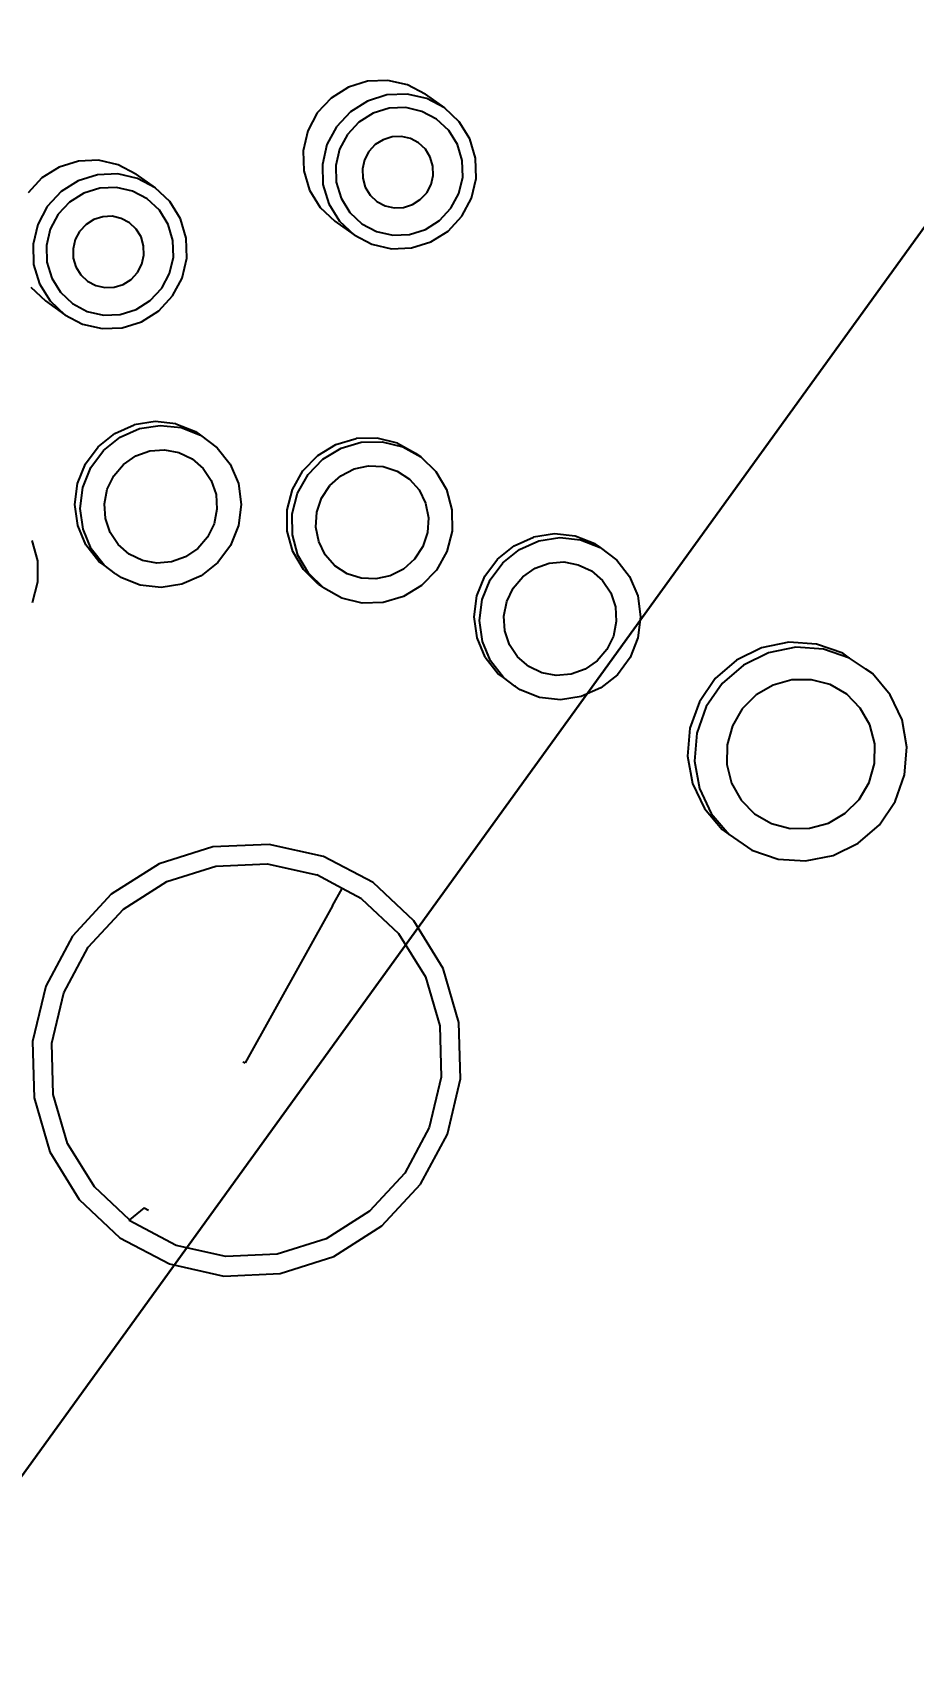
# Model space of a CAD drawing. Header units: metres. Extents: x 141303 to 146299, y 125960 to 127091.
# Drawn here: x 144905.6603 to 144905.8201, y 126076.2171 to 126076.5112 of the extents above; entities that cross this region are included whole.
import ezdxf

# ---------------------------------------------------------------- set-up
doc = ezdxf.new("R2010")
doc.units = ezdxf.units.M
doc.header["$MEASUREMENT"] = 0
for name, color, linetype in [('DIMENSION', 50, 'Continuous'), ('Edges', 7, 'Continuous'), ('FURNITURE', 6, 'Continuous')]:
    doc.layers.add(name, color=color, linetype=linetype)
doc.layers.add('NVMI_WALL', color=7, linetype='Continuous', lineweight=30)
doc.styles.get("Standard").update_dxf_attribs({"font": 'arial.ttf'})
doc.dimstyles.get("Standard").update_dxf_attribs({"dimtxt": 0.18, "dimasz": 0.18, "dimexe": 0.18, "dimexo": 0.0625, "dimgap": 0.09, "dimtad": 0, "dimtih": 1, "dimtoh": 1, "dimdec": 4, "dimzin": 0, "dimdsep": 46, "dimtxsty": 'Standard', "dimcen": 0.09, "dimadec": 0, "dimazin": 0, "dimtfac": 1, "dimtdec": 4, "dimtofl": 0, "dimtmove": 0, "dimatfit": 3, "dimfxl": 1, "dimtolj": 1, "dimtzin": 0, "dimarcsym": 0})

# ---------------------------------------------------------------- blocks, each defined once
blk = doc.blocks.new('ultrasound machine pl')
at = {"layer": 'Edges'}
for p, q in [((161.708, 70.03), (161.498, 70.057)), ((161.903, 69.949), (161.708, 70.03)), ((162.071, 69.822), (161.903, 69.949)), ((161.288, 69.784), (161.092, 69.704)), ((161.498, 69.811), (161.288, 69.784)), ((161.708, 69.784), (161.498, 69.811)), ((161.903, 69.704), (161.708, 69.784)), ((162.2, 69.656), (162.071, 69.822)), ((160.924, 69.576), (160.796, 69.41)), ((161.092, 69.704), (160.924, 69.576)), ((161.163, 69.583), (161.024, 69.477)), ((161.324, 69.649), (161.163, 69.583)), ((161.498, 69.671), (161.324, 69.649)), ((161.671, 69.649), (161.498, 69.671)), ((161.832, 69.583), (161.671, 69.649)), ((161.971, 69.477), (161.832, 69.583)), ((162.071, 69.576), (161.903, 69.704)), ((162.2, 69.41), (162.071, 69.576)), ((162.281, 69.462), (162.2, 69.656)), ((160.715, 69.462), (160.687, 69.255)), ((160.796, 69.41), (160.715, 69.217)), ((161.024, 69.477), (160.918, 69.34)), ((162.077, 69.34), (161.971, 69.477)), ((162.281, 69.217), (162.2, 69.41)), ((162.308, 69.255), (162.281, 69.462)), ((160.687, 69.255), (160.687, 69.009)), ((160.918, 69.34), (160.851, 69.181)), ((161.219, 69.279), (161.159, 69.202)), ((161.296, 69.337), (161.219, 69.279)), ((161.386, 69.374), (161.296, 69.337)), ((161.483, 69.387), (161.386, 69.374)), ((161.58, 69.374), (161.483, 69.387)), ((161.67, 69.337), (161.58, 69.374)), ((161.747, 69.279), (161.67, 69.337)), ((161.807, 69.202), (161.747, 69.279)), ((162.144, 69.181), (162.077, 69.34)), ((162.308, 69.255), (162.308, 69.009)), ((160.715, 69.217), (160.687, 69.009)), ((160.851, 69.181), (160.828, 69.009)), ((161.122, 69.113), (161.109, 69.017)), ((161.159, 69.202), (161.122, 69.113)), ((161.844, 69.113), (161.807, 69.202)), ((161.857, 69.017), (161.844, 69.113)), ((162.167, 69.009), (162.144, 69.181)), ((162.308, 69.009), (162.281, 69.217)), ((160.687, 69.009), (160.715, 68.802)), ((160.828, 69.009), (160.851, 68.838)), ((161.109, 69.017), (161.122, 68.922)), ((161.122, 68.922), (161.159, 68.832)), ((161.807, 68.832), (161.844, 68.922)), ((161.844, 68.922), (161.857, 69.017)), ((162.144, 68.838), (162.167, 69.009)), ((162.281, 68.802), (162.308, 69.009)), ((160.715, 68.802), (160.796, 68.608)), ((160.851, 68.838), (160.918, 68.678)), ((161.159, 68.832), (161.219, 68.756)), ((161.219, 68.756), (161.296, 68.697)), ((161.67, 68.697), (161.747, 68.756)), ((161.747, 68.756), (161.807, 68.832)), ((162.077, 68.678), (162.144, 68.838)), ((162.2, 68.608), (162.281, 68.802)), ((160.796, 68.608), (160.924, 68.442)), ((160.918, 68.678), (161.024, 68.541)), ((161.296, 68.697), (161.386, 68.66)), ((161.386, 68.66), (161.483, 68.647)), ((161.483, 68.647), (161.58, 68.66)), ((161.58, 68.66), (161.67, 68.697)), ((161.971, 68.541), (162.077, 68.678)), ((162.071, 68.442), (162.2, 68.608)), ((160.924, 68.442), (161.092, 68.315)), ((161.024, 68.541), (161.163, 68.436)), ((161.163, 68.436), (161.324, 68.37)), ((161.671, 68.37), (161.832, 68.436)), ((161.832, 68.436), (161.971, 68.541)), ((161.903, 68.315), (162.071, 68.442)), ((161.092, 68.315), (161.288, 68.234)), ((161.288, 68.234), (161.498, 68.207)), ((161.324, 68.37), (161.498, 68.347)), ((161.498, 68.347), (161.671, 68.37)), ((161.498, 68.207), (161.708, 68.234)), ((161.708, 68.234), (161.903, 68.315)), ((163.714, 68.058), (163.518, 67.978)), ((163.924, 68.086), (163.714, 68.058)), ((164.134, 68.058), (163.924, 68.086)), ((164.329, 67.978), (164.134, 68.058)), ((158.573, 67.922), (158.435, 67.752)), ((159.332, 67.88), (159.548, 67.932)), ((159.548, 67.932), (159.77, 67.927)), ((159.77, 67.927), (159.983, 67.867)), ((163.518, 67.978), (163.351, 67.851)), ((164.497, 67.851), (164.329, 67.978)), ((158.435, 67.752), (158.256, 67.623)), ((158.978, 67.624), (159.138, 67.775)), ((159.138, 67.775), (159.332, 67.88)), ((159.138, 67.708), (159.332, 67.813)), ((159.332, 67.813), (159.548, 67.865)), ((159.548, 67.865), (159.77, 67.86)), ((159.77, 67.86), (159.983, 67.8)), ((159.983, 67.867), (160.173, 67.754)), ((159.983, 67.8), (160.173, 67.687)), ((160.326, 67.597), (160.173, 67.754)), ((163.351, 67.851), (163.222, 67.685)), ((163.518, 67.732), (163.351, 67.605)), ((163.714, 67.813), (163.518, 67.732)), ((163.924, 67.84), (163.714, 67.813)), ((164.134, 67.813), (163.924, 67.84)), ((164.329, 67.732), (164.134, 67.813)), ((164.497, 67.605), (164.329, 67.732)), ((164.626, 67.685), (164.497, 67.851)), ((158.256, 67.623), (158.049, 67.544)), ((158.863, 67.438), (158.978, 67.624)), ((158.863, 67.371), (158.978, 67.557)), ((158.978, 67.557), (159.138, 67.708)), ((159.324, 67.53), (159.465, 67.594)), ((159.465, 67.594), (159.619, 67.62)), ((159.619, 67.62), (159.773, 67.605)), ((159.773, 67.605), (159.919, 67.553)), ((159.919, 67.553), (160.046, 67.465)), ((160.173, 67.687), (160.326, 67.53)), ((160.433, 67.406), (160.326, 67.597)), ((163.222, 67.685), (163.141, 67.491)), ((163.351, 67.605), (163.222, 67.439)), ((163.589, 67.611), (163.451, 67.506)), ((163.751, 67.677), (163.589, 67.611)), ((163.924, 67.7), (163.751, 67.677)), ((164.097, 67.677), (163.924, 67.7)), ((164.259, 67.611), (164.097, 67.677)), ((164.397, 67.506), (164.259, 67.611)), ((164.626, 67.439), (164.497, 67.605)), ((164.707, 67.491), (164.626, 67.685)), ((158.801, 67.229), (158.863, 67.438)), ((159.115, 67.309), (159.205, 67.433)), ((159.205, 67.433), (159.324, 67.53)), ((160.046, 67.465), (160.145, 67.347)), ((160.326, 67.53), (160.433, 67.34)), ((160.433, 67.406), (160.486, 67.195)), ((163.141, 67.491), (163.113, 67.284)), ((163.222, 67.439), (163.141, 67.245)), ((163.451, 67.506), (163.344, 67.369)), ((163.812, 67.403), (163.722, 67.366)), ((163.909, 67.416), (163.812, 67.403)), ((164.006, 67.403), (163.909, 67.416)), ((164.096, 67.366), (164.006, 67.403)), ((164.504, 67.369), (164.397, 67.506)), ((164.707, 67.245), (164.626, 67.439)), ((164.735, 67.284), (164.707, 67.491)), ((158.801, 67.162), (158.863, 67.371)), ((158.801, 67.162), (158.801, 67.229)), ((159.061, 67.166), (159.115, 67.309)), ((160.145, 67.347), (160.21, 67.209)), ((160.21, 67.209), (160.236, 67.059)), ((160.433, 67.34), (160.486, 67.128)), ((163.113, 67.284), (163.113, 67.038)), ((163.141, 67.245), (163.113, 67.038)), ((163.277, 67.209), (163.255, 67.038)), ((163.344, 67.369), (163.277, 67.209)), ((163.585, 67.231), (163.548, 67.142)), ((163.645, 67.307), (163.585, 67.231)), ((163.722, 67.366), (163.645, 67.307)), ((164.173, 67.307), (164.096, 67.366)), ((164.233, 67.231), (164.173, 67.307)), ((164.27, 67.142), (164.233, 67.231)), ((164.57, 67.209), (164.504, 67.369)), ((164.593, 67.038), (164.57, 67.209)), ((164.735, 67.038), (164.707, 67.245)), ((164.735, 67.284), (164.735, 67.038)), ((158.797, 67.012), (158.801, 67.162)), ((159.047, 67.014), (159.061, 67.166)), ((160.236, 67.059), (160.221, 66.907)), ((160.486, 67.128), (160.481, 66.911)), ((160.486, 67.195), (160.486, 67.128)), ((163.548, 67.142), (163.535, 67.046)), ((163.535, 67.046), (163.548, 66.95)), ((164.283, 67.046), (164.27, 67.142)), ((164.27, 66.95), (164.283, 67.046)), ((158.797, 67.012), (158.797, 66.945)), ((158.85, 66.734), (158.797, 66.945)), ((159.073, 66.864), (159.047, 67.014)), ((160.221, 66.907), (160.168, 66.764)), ((160.481, 66.911), (160.42, 66.702)), ((163.113, 67.038), (163.141, 66.83)), ((163.255, 67.038), (163.277, 66.866)), ((163.548, 66.95), (163.585, 66.861)), ((164.233, 66.861), (164.27, 66.95)), ((164.57, 66.866), (164.593, 67.038)), ((164.707, 66.83), (164.735, 67.038)), ((158.956, 66.543), (158.85, 66.734)), ((159.138, 66.726), (159.073, 66.864)), ((159.237, 66.609), (159.138, 66.726)), ((160.168, 66.764), (160.078, 66.64)), ((160.42, 66.702), (160.305, 66.516)), ((163.141, 66.83), (163.222, 66.637)), ((163.277, 66.866), (163.344, 66.707)), ((163.344, 66.707), (163.451, 66.57)), ((163.585, 66.861), (163.645, 66.784)), ((163.645, 66.784), (163.722, 66.726)), ((163.722, 66.726), (163.812, 66.689)), ((164.006, 66.689), (164.096, 66.726)), ((164.096, 66.726), (164.173, 66.784)), ((164.173, 66.784), (164.233, 66.861)), ((164.397, 66.57), (164.504, 66.707)), ((164.504, 66.707), (164.57, 66.866)), ((164.626, 66.637), (164.707, 66.83)), ((159.11, 66.386), (158.956, 66.543)), ((159.364, 66.521), (159.237, 66.609)), ((159.958, 66.543), (159.817, 66.479)), ((160.078, 66.64), (159.958, 66.543)), ((163.222, 66.637), (163.351, 66.471)), ((163.451, 66.57), (163.589, 66.464)), ((163.812, 66.689), (163.909, 66.676)), ((163.909, 66.676), (164.006, 66.689)), ((164.259, 66.464), (164.397, 66.57)), ((164.497, 66.471), (164.626, 66.637)), ((159.3, 66.273), (159.11, 66.386)), ((159.509, 66.468), (159.364, 66.521)), ((159.664, 66.454), (159.509, 66.468)), ((159.817, 66.479), (159.664, 66.454)), ((160.145, 66.365), (159.95, 66.26)), ((160.305, 66.516), (160.145, 66.365)), ((163.351, 66.471), (163.518, 66.343)), ((163.589, 66.464), (163.751, 66.398)), ((163.751, 66.398), (163.924, 66.376)), ((163.924, 66.376), (164.097, 66.398)), ((164.097, 66.398), (164.259, 66.464)), ((164.329, 66.343), (164.497, 66.471)), ((159.513, 66.213), (159.3, 66.273)), ((159.735, 66.208), (159.513, 66.213)), ((159.95, 66.26), (159.735, 66.208)), ((163.518, 66.343), (163.714, 66.263)), ((163.714, 66.263), (163.924, 66.236)), ((163.924, 66.236), (164.134, 66.263)), ((164.134, 66.263), (164.329, 66.343)), ((160.583, 66.022), (160.803, 66.046)), ((160.803, 66.046), (161.023, 66.013)), ((160.197, 65.814), (160.376, 65.943)), ((160.197, 65.748), (160.376, 65.876)), ((160.376, 65.943), (160.583, 66.022)), ((160.376, 65.876), (160.583, 65.956)), ((160.583, 65.956), (160.803, 65.979)), ((160.803, 65.979), (161.023, 65.947)), ((161.023, 66.013), (161.226, 65.926)), ((161.023, 65.947), (161.226, 65.859)), ((161.226, 65.926), (161.399, 65.79)), ((161.226, 65.859), (161.399, 65.723)), ((160.059, 65.644), (160.197, 65.814)), ((160.059, 65.578), (160.197, 65.748)), ((160.537, 65.676), (160.685, 65.721)), ((160.685, 65.721), (160.841, 65.727)), ((160.841, 65.727), (160.992, 65.693)), ((160.992, 65.693), (161.13, 65.622)), ((161.53, 65.615), (161.399, 65.79)), ((161.399, 65.723), (161.53, 65.548)), ((159.969, 65.445), (160.059, 65.644)), ((159.969, 65.378), (160.059, 65.578)), ((160.3, 65.483), (160.406, 65.595)), ((160.406, 65.595), (160.537, 65.676)), ((161.13, 65.622), (161.243, 65.519)), ((161.611, 65.412), (161.53, 65.615)), ((161.53, 65.548), (161.611, 65.345)), ((159.936, 65.23), (159.969, 65.445)), ((159.936, 65.163), (159.969, 65.378)), ((160.228, 65.349), (160.3, 65.483)), ((161.243, 65.519), (161.326, 65.39)), ((161.326, 65.39), (161.372, 65.244)), ((161.611, 65.412), (161.635, 65.196)), ((155.467, 65.188), (154.88, 65.112)), ((156.055, 65.112), (155.467, 65.188)), ((159.936, 65.23), (159.936, 65.163)), ((160.193, 65.2), (160.228, 65.349)), ((160.199, 65.048), (160.193, 65.2)), ((161.372, 65.244), (161.378, 65.092)), ((161.611, 65.345), (161.635, 65.129)), ((161.635, 65.196), (161.635, 65.129)), ((154.88, 65.112), (154.332, 64.889)), ((156.602, 64.889), (156.055, 65.112)), ((159.96, 64.947), (159.936, 65.163)), ((160.245, 64.903), (160.199, 65.048)), ((161.378, 65.092), (161.344, 64.944)), ((161.635, 65.129), (161.602, 64.914)), ((154.332, 64.889), (153.862, 64.536)), ((154.434, 64.716), (154.933, 64.918)), ((154.933, 64.918), (155.467, 64.987)), ((155.467, 64.987), (156.002, 64.918)), ((156.002, 64.918), (156.5, 64.716)), ((157.072, 64.536), (156.602, 64.889)), ((160.041, 64.744), (159.96, 64.947)), ((160.328, 64.774), (160.245, 64.903)), ((161.344, 64.944), (161.271, 64.809)), ((161.602, 64.914), (161.513, 64.715)), ((154.007, 64.394), (154.434, 64.716)), ((156.5, 64.716), (156.927, 64.394)), ((160.172, 64.569), (160.041, 64.744)), ((160.442, 64.67), (160.328, 64.774)), ((161.166, 64.697), (161.034, 64.616)), ((161.271, 64.809), (161.166, 64.697)), ((161.513, 64.715), (161.374, 64.545)), ((153.862, 64.536), (153.501, 64.075)), ((157.433, 64.075), (157.072, 64.536)), ((160.346, 64.433), (160.172, 64.569)), ((160.579, 64.599), (160.442, 64.67)), ((160.731, 64.565), (160.579, 64.599)), ((160.886, 64.571), (160.731, 64.565)), ((161.034, 64.616), (160.886, 64.571)), ((161.374, 64.545), (161.195, 64.416)), ((153.678, 63.975), (154.007, 64.394)), ((156.927, 64.394), (157.256, 63.975)), ((160.549, 64.346), (160.346, 64.433)), ((160.768, 64.313), (160.549, 64.346)), ((161.195, 64.416), (160.989, 64.337)), ((160.989, 64.337), (160.768, 64.313)), ((153.501, 64.075), (153.275, 63.538)), ((157.659, 63.538), (157.433, 64.075)), ((153.472, 63.486), (153.678, 63.975)), ((157.256, 63.975), (157.462, 63.486)), ((160.796, 63.813), (161.012, 63.865)), ((161.012, 63.865), (161.233, 63.861)), ((161.233, 63.861), (161.446, 63.8)), ((160.442, 63.558), (160.602, 63.709)), ((160.602, 63.709), (160.796, 63.813)), ((160.602, 63.642), (160.796, 63.747)), ((160.796, 63.747), (161.012, 63.799)), ((161.012, 63.799), (161.233, 63.794)), ((161.233, 63.794), (161.446, 63.734)), ((161.446, 63.8), (161.636, 63.688)), ((161.446, 63.734), (161.636, 63.621)), ((161.79, 63.531), (161.636, 63.688)), ((153.275, 63.538), (153.197, 62.962)), ((157.737, 62.962), (157.659, 63.538)), ((160.327, 63.372), (160.442, 63.558)), ((160.442, 63.491), (160.602, 63.642)), ((160.788, 63.464), (160.929, 63.528)), ((160.929, 63.528), (161.082, 63.553)), ((161.082, 63.553), (161.237, 63.539)), ((161.237, 63.539), (161.383, 63.486)), ((161.636, 63.621), (161.79, 63.464)), ((161.897, 63.34), (161.79, 63.531)), ((153.405, 62.989), (153.472, 63.486)), ((157.502, 63.188), (157.462, 63.486)), ((160.327, 63.372), (160.265, 63.163)), ((160.327, 63.305), (160.442, 63.491)), ((160.579, 63.243), (160.669, 63.367)), ((160.669, 63.367), (160.788, 63.464)), ((161.383, 63.486), (161.509, 63.398)), ((161.509, 63.398), (161.609, 63.281)), ((161.79, 63.464), (161.897, 63.273)), ((161.95, 63.129), (161.897, 63.34)), ((157.297, 63.165), (155.436, 62.959)), ((157.297, 63.165), (157.502, 63.188)), ((157.532, 62.962), (157.502, 63.188)), ((160.265, 63.096), (160.327, 63.305)), ((160.265, 63.096), (160.265, 63.163)), ((160.525, 63.1), (160.579, 63.243)), ((161.609, 63.281), (161.673, 63.143)), ((161.897, 63.273), (161.95, 63.062)), ((153.398, 62.988), (153.405, 62.989)), ((153.472, 62.438), (153.398, 62.988)), ((153.405, 62.989), (153.405, 62.986)), ((153.596, 62.938), (153.405, 62.989)), ((160.26, 62.945), (160.265, 63.096)), ((160.511, 62.948), (160.525, 63.1)), ((161.673, 63.143), (161.7, 62.993)), ((161.7, 62.993), (161.685, 62.841)), ((161.95, 63.062), (161.945, 62.845)), ((161.95, 63.129), (161.95, 63.062)), ((153.197, 62.962), (153.275, 62.386)), ((153.596, 62.938), (153.603, 62.886)), ((155.433, 62.986), (155.433, 62.98)), ((155.433, 62.98), (155.436, 62.959)), ((157.532, 62.962), (157.462, 62.438)), ((157.659, 62.386), (157.737, 62.962)), ((160.262, 62.94), (160.26, 62.945)), ((160.26, 62.879), (160.262, 62.94)), ((160.313, 62.667), (160.26, 62.879)), ((160.537, 62.798), (160.511, 62.948)), ((161.685, 62.841), (161.631, 62.698)), ((161.945, 62.845), (161.883, 62.636)), ((160.42, 62.477), (160.313, 62.667)), ((160.602, 62.66), (160.537, 62.798)), ((160.701, 62.542), (160.602, 62.66)), ((161.631, 62.698), (161.542, 62.574)), ((160.828, 62.454), (160.701, 62.542)), ((161.542, 62.574), (161.422, 62.477)), ((161.883, 62.636), (161.769, 62.449)), ((153.275, 62.386), (153.501, 61.849)), ((153.678, 61.949), (153.472, 62.438)), ((157.462, 62.438), (157.256, 61.949)), ((157.433, 61.849), (157.659, 62.386)), ((160.574, 62.32), (160.42, 62.477)), ((160.764, 62.207), (160.574, 62.32)), ((160.973, 62.401), (160.828, 62.454)), ((161.128, 62.387), (160.973, 62.401)), ((161.281, 62.413), (161.128, 62.387)), ((161.422, 62.477), (161.281, 62.413)), ((161.769, 62.449), (161.608, 62.299)), ((160.977, 62.146), (160.764, 62.207)), ((161.199, 62.142), (160.977, 62.146)), ((161.414, 62.194), (161.199, 62.142)), ((161.608, 62.299), (161.414, 62.194)), ((153.501, 61.849), (153.862, 61.388)), ((154.007, 61.53), (153.678, 61.949)), ((157.256, 61.949), (156.927, 61.53)), ((157.072, 61.388), (157.433, 61.849)), ((154.434, 61.208), (154.007, 61.53)), ((156.927, 61.53), (156.5, 61.208)), ((153.862, 61.388), (154.332, 61.035)), ((156.602, 61.035), (157.072, 61.388)), ((154.933, 61.006), (154.434, 61.208)), ((156.5, 61.208), (156.002, 61.006)), ((160.962, 61.207), (160.712, 61.058)), ((161.244, 61.287), (160.962, 61.207)), ((161.244, 61.199), (160.962, 61.119)), ((161.536, 61.293), (161.244, 61.287)), ((161.536, 61.205), (161.244, 61.199)), ((161.821, 61.224), (161.536, 61.293)), ((161.821, 61.136), (161.536, 61.205)), ((162.077, 61.086), (161.821, 61.224)), ((162.077, 60.998), (161.821, 61.136)), ((154.332, 61.035), (154.88, 60.812)), ((155.467, 60.937), (154.933, 61.006)), ((156.002, 61.006), (155.467, 60.937)), ((156.055, 60.812), (156.602, 61.035)), ((160.712, 61.058), (160.509, 60.851)), ((160.712, 60.97), (160.509, 60.763)), ((160.962, 61.119), (160.712, 60.97)), ((162.289, 60.887), (162.077, 61.086)), ((162.289, 60.799), (162.077, 60.998)), ((154.88, 60.812), (155.467, 60.736)), ((155.467, 60.736), (156.055, 60.812)), ((160.509, 60.851), (160.368, 60.599)), ((161.047, 60.792), (160.879, 60.676)), ((161.239, 60.862), (161.047, 60.792)), ((161.443, 60.881), (161.239, 60.862)), ((161.645, 60.847), (161.443, 60.881)), ((161.831, 60.763), (161.645, 60.847)), ((162.44, 60.641), (162.289, 60.887)), ((162.44, 60.553), (162.289, 60.799)), ((160.509, 60.763), (160.368, 60.511)), ((160.879, 60.676), (160.748, 60.521)), ((161.989, 60.634), (161.831, 60.763)), ((162.108, 60.47), (161.989, 60.634)), ((162.522, 60.365), (162.44, 60.641)), ((160.368, 60.599), (160.298, 60.32)), ((160.368, 60.511), (160.298, 60.232)), ((160.748, 60.521), (160.663, 60.339)), ((162.179, 60.282), (162.108, 60.47)), ((162.522, 60.277), (162.44, 60.553)), ((160.298, 60.32), (160.298, 60.232)), ((160.663, 60.339), (160.628, 60.141)), ((162.522, 60.277), (162.522, 60.365)), ((160.298, 60.232), (160.304, 59.945)), ((160.628, 60.141), (160.647, 59.94)), ((162.198, 60.082), (162.179, 60.282)), ((162.528, 60.078), (162.522, 60.277)), ((162.163, 59.884), (162.198, 60.082)), ((162.458, 59.711), (162.528, 59.99)), ((162.526, 60.071), (162.528, 60.078)), ((162.528, 59.99), (162.526, 60.071)), ((160.304, 59.945), (160.386, 59.669)), ((160.647, 59.94), (160.718, 59.752)), ((162.078, 59.701), (162.163, 59.884)), ((160.386, 59.669), (160.537, 59.424)), ((160.718, 59.752), (160.837, 59.588)), ((161.947, 59.546), (162.078, 59.701)), ((162.317, 59.46), (162.458, 59.711)), ((160.837, 59.588), (160.995, 59.459)), ((160.995, 59.459), (161.181, 59.376)), ((161.779, 59.43), (161.947, 59.546)), ((162.114, 59.252), (162.317, 59.46)), ((160.537, 59.424), (160.749, 59.225)), ((161.181, 59.376), (161.383, 59.342)), ((161.383, 59.342), (161.587, 59.36)), ((161.587, 59.36), (161.779, 59.43)), ((160.749, 59.225), (161.005, 59.086)), ((161.582, 59.024), (161.864, 59.104)), ((161.864, 59.104), (162.114, 59.252)), ((161.005, 59.086), (161.29, 59.018)), ((161.29, 59.018), (161.582, 59.024))]:
    blk.add_line(p, q, dxfattribs=at)
blk = doc.blocks.new('*D95')
at = {"layer": 'Defpoints', "color": 0, "transparency": 16777216}
for p in [(144918.8479, 126093.72431), (144920.81616, 126092.30564), (144901.88941, 126070.19623)]:
    blk.add_point(p, dxfattribs=at)
at = {"layer": 'DIMENSION', "color": 0, "lineweight": -2, "transparency": 16777216}
for p, q in [((144918.8986, 126093.68777), (144920.96218, 126092.20039)), ((144920.71091, 126092.15962), (144912.46803, 126080.7235)), ((144903.96292, 126068.92358), (144912.2058, 126080.35969)), ((144901.94012, 126070.15968), (144904.0037, 126068.6723))]:
    blk.add_line(p, q, dxfattribs=at)
at = {"layer": 'DIMENSION', "color": 0, "transparency": 16777216}
for points in [[(144920.68657, 126092.17716), (144920.73524, 126092.14208), (144920.81616, 126092.30564)], [(144903.93859, 126068.94112), (144903.98726, 126068.90603), (144903.85767, 126068.77755)]]:
    blk.add_solid(points, dxfattribs=at)
at = {"layer": 'DIMENSION', "color": 0, "transparency": 16777216, "insert": (144912.33692, 126080.5416), "char_height": 0.18, "attachment_point": 5}
blk.add_mtext('\\A1;29.0028', dxfattribs=at)

msp = doc.modelspace()

# ---------------------------------------------------------------- linework, layer by layer
at = {"layer": 'NVMI_WALL'}
msp.add_line((144904.49715, 126074.6435), (144910.94549, 126083.56205), dxfattribs=at)

# ---------------------------------------------------------------- block references
at = {"layer": 'FURNITURE', "xscale": 0.01741392623643738, "yscale": 0.01741392623643738, "zscale": 0.01741392623643738, "rotation": 54.51050912069492}
msp.add_blockref('ultrasound machine pl', (144905.0201, 126073.48402), dxfattribs=at)

# ---------------------------------------------------------------- dimensions: what is measured, and where the dimension line sits
at = {"layer": 'DIMENSION'}
dim = msp.add_aligned_dim(p1=(144901.88941, 126070.19623), p2=(144918.8479, 126093.72431), distance=-2.42625, dimstyle='Standard', dxfattribs=at)
dim.commit()
dim.dimension.update_dxf_attribs({"geometry": '*D95', "text_midpoint": (144912.33692, 126080.5416)})

doc.saveas('drawing.dxf')
